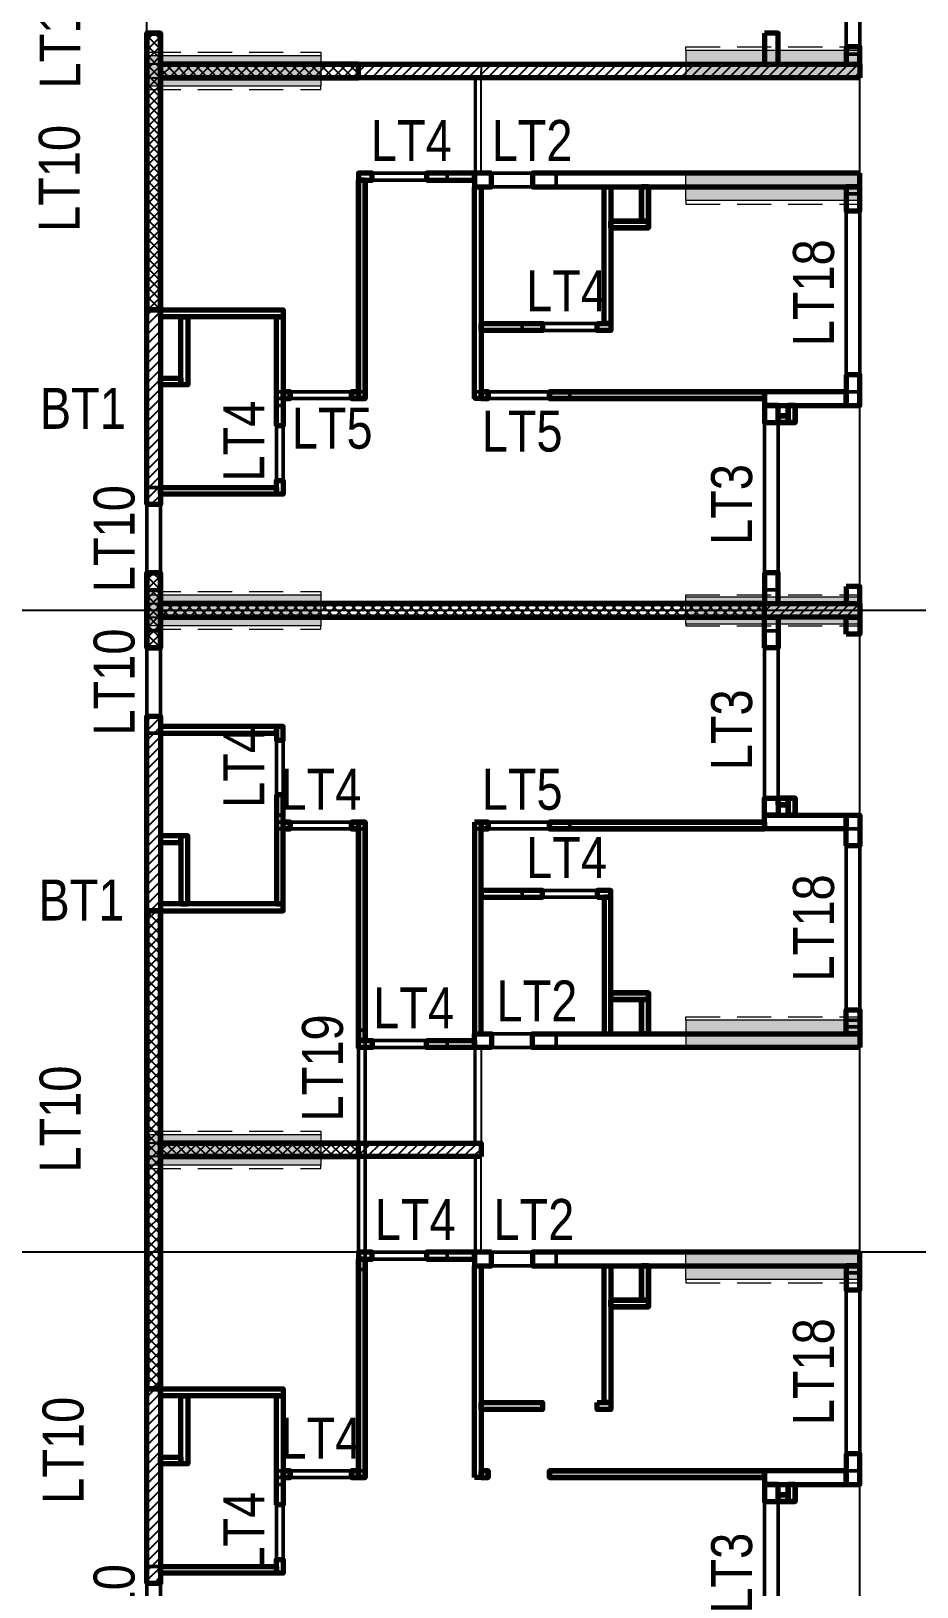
# Model space of a CAD drawing. Header units: millimetres. Extents: x -25197 to 555828, y -17247 to 174153.
# Drawn here: x 403890 to 416872, y 101850 to 124632 of the extents above; entities that cross this region are included whole.
import ezdxf
from ezdxf.enums import TextEntityAlignment as Align

# ---------------------------------------------------------------- set-up
doc = ezdxf.new("R2010")
doc.units = ezdxf.units.MM
doc.header["$LTSCALE"] = 250
doc.linetypes.add('CHG_XX_Cot_Tang 1$0$MB_Luoi truc$0$HTT Hidden 21', pattern=[3, 2, -1])
doc.linetypes.add('CHG_XX_Luoi truc$0$MB_Luoi truc$0$Center101', pattern=[13, 10, -1, 1, -1])
for name, color, linetype, lineweight in [('CHG_XX_Cot_Tang 1$0$NS-Pier', 150, 'Continuous', 9), ('CHG_XX_Cot_Tang 1$0$NS-Pier @ 1 VP1', 150, 'Continuous', 9), ('CHG_XX_Cot_Tang 1$0$NS-Pier @ 1 VP2', 150, 'Continuous', 9), ('CHG_XX_Cot_Tang 1$0$NS-Pier @ 1 VP3', 150, 'Continuous', 9), ('CHG_XX_Cot_Tang 1$0$NS-Pier @ 1 VPModel', 150, 'Continuous', 9), ('CHG_XX_Cot_Tang 1$0$NS-Pier @ 100', 150, 'Continuous', 9), ('CHG_XX_Cot_Tang 1$0$NS-Pier @ 150', 150, 'Continuous', 9), ('CHG_XX_Cot_Tang 1$0$NS-Pier @ 200', 150, 'Continuous', 9), ('CHG_XX_Cot_Tang 1$0$NS-Pier @ 350', 150, 'Continuous', 9), ('CTHEP', 2, 'Continuous', 50), ('mb can ho 2pn_TW A$0$Wall Line', 4, 'Continuous', 70), ('mb_unitmix twa 1-20$0$Wall Line', 4, 'Continuous', 70), ('Net cat Tuong', 4, 'Continuous', 9)]:
    doc.layers.add(name, color=color, linetype=linetype, lineweight=lineweight)
for name, color, linetype in [('CHG_XX_Luoi truc$0$Grid', 34, 'Continuous'), ('CHG_XX_Luoi truc$0$Grid Line', 8, 'CHG_XX_Luoi truc$0$MB_Luoi truc$0$Center101'), ('mb can ho 2pn_TW A$0$Brick Wall', 4, 'Continuous'), ('mb_unitmix twa 1-20$0$Wall Hatch', 134, 'Continuous'), ('TEXT', 21, 'Continuous')]:
    doc.layers.add(name, color=color, linetype=linetype)
doc.styles.add('CHG_XX_Luoi truc$0$MB_Luoi truc$0$Grid A-F$0$VNI-HelveCB', font='VHELVCB_0.TTF')
doc.styles.add('TTP-HelCon', font='VHELVCN_0.TTF')
pattern_1 = [(45, (-1196782.71, 16882.05), (-70.710678, 70.710678), [])]
pattern_2 = [(45, (-1199782.71, 21282.05), (-70.710678, 70.710678), [])]

# ---------------------------------------------------------------- blocks, each defined once
blk = doc.blocks.new('*U2169')
at = {"layer": 'CHG_XX_Luoi truc$0$Grid Line'}
blk.add_line((0, 0), (0, 608), dxfattribs=at)
at = {"layer": 'CHG_XX_Luoi truc$0$Grid', "lineweight": -2, "style": 'CHG_XX_Luoi truc$0$MB_Luoi truc$0$Grid A-F$0$VNI-HelveCB'}
for tag, p in [('GRIDSUB', (0, 617)), ('GRID', (0, -9))]:
    blk.add_attdef(tag, text='', height=5, dxfattribs=at).set_placement(p, align=Align.MIDDLE)
blk = doc.blocks.new('*U2171')
at = {"layer": 'CHG_XX_Luoi truc$0$Grid Line'}
blk.add_line((0, 0), (0, 438), dxfattribs=at)
at = {"layer": 'CHG_XX_Luoi truc$0$Grid', "lineweight": -2, "style": 'CHG_XX_Luoi truc$0$MB_Luoi truc$0$Grid A-F$0$VNI-HelveCB'}
for tag, p in [('GRIDSUB', (0, 447)), ('GRID', (0, -9))]:
    blk.add_attdef(tag, text='', height=5, dxfattribs=at).set_placement(p, align=Align.MIDDLE)
blk = doc.blocks.new('CHG_XX_Luoi truc')
at = {"layer": 'CHG_XX_Luoi truc$0$Grid', "xscale": 300, "yscale": 300, "zscale": 300}
for p in [(12250, -12747), (22700, -12747)]:
    blk.add_blockref('*U2169', p, dxfattribs=at)
at = {"layer": 'CHG_XX_Luoi truc$0$Grid', "xscale": 300.0000000000013, "yscale": 300.0000000000013, "zscale": 300.0000000000013, "rotation": 90}
for p in [(110703, 116150), (110703, 106750)]:
    blk.add_blockref('*U2171', p, dxfattribs=at)
blk = doc.blocks.new('*U2323')
at = {"layer": 'CHG_XX_Cot_Tang 1$0$NS-Pier @ 1 VP1'}
h = blk.add_hatch(color=256, dxfattribs=at)
h.dxf.hatch_style = 1
h.paths.add_polyline_path([(400, 0), (0, 0), (0, -2550), (400, -2550)])
at = {"layer": 'CHG_XX_Cot_Tang 1$0$NS-Pier @ 1 VP2'}
h = blk.add_hatch(color=256, dxfattribs=at)
h.dxf.hatch_style = 1
h.paths.add_polyline_path([(400, 0), (0, 0), (0, -2550), (400, -2550)])
at = {"layer": 'CHG_XX_Cot_Tang 1$0$NS-Pier @ 1 VP3'}
h = blk.add_hatch(color=256, dxfattribs=at)
h.dxf.hatch_style = 1
h.paths.add_polyline_path([(400, 0), (0, 0), (0, -2550), (400, -2550)])
at = {"layer": 'CHG_XX_Cot_Tang 1$0$NS-Pier @ 1 VPModel'}
h = blk.add_hatch(color=256, dxfattribs=at)
h.dxf.hatch_style = 1
h.paths.add_polyline_path([(400, 0), (0, 0), (0, -2550), (400, -2550)])
at = {"layer": 'CHG_XX_Cot_Tang 1$0$NS-Pier @ 100'}
h = blk.add_hatch(color=256, dxfattribs=at)
h.dxf.hatch_style = 1
h.paths.add_polyline_path([(400, 0), (0, 0), (0, -2550), (400, -2550)])
at = {"layer": 'CHG_XX_Cot_Tang 1$0$NS-Pier @ 150'}
h = blk.add_hatch(color=256, dxfattribs=at)
h.dxf.hatch_style = 1
h.paths.add_polyline_path([(400, 0), (0, 0), (0, -2550), (400, -2550)])
at = {"layer": 'CHG_XX_Cot_Tang 1$0$NS-Pier @ 200'}
h = blk.add_hatch(color=256, dxfattribs=at)
h.dxf.hatch_style = 1
h.paths.add_polyline_path([(400, 0), (0, 0), (0, -2550), (400, -2550)])
at = {"layer": 'CHG_XX_Cot_Tang 1$0$NS-Pier @ 350'}
h = blk.add_hatch(color=256, dxfattribs=at)
h.dxf.hatch_style = 1
h.paths.add_polyline_path([(400, 0), (0, 0), (0, -2550), (400, -2550)])
blk = doc.blocks.new('CHG_XX_Cot_Tang 1$0$Block A_C450x2250')
at = {"layer": 'CHG_XX_Cot_Tang 1$0$NS-Pier', "color": 9, "linetype": 'CHG_XX_Cot_Tang 1$0$MB_Luoi truc$0$HTT Hidden 21'}
blk.add_lwpolyline([(0, 0), (-50, 0), (-50, -2550), (0, -2550)], dxfattribs=at)
at = {"layer": 'CHG_XX_Cot_Tang 1$0$NS-Pier'}
blk.add_lwpolyline([(400, -2550), (0, -2550), (0, 0), (400, 0)], close=True, dxfattribs=at)
blk.add_blockref('*U2323', (0, 0), dxfattribs=at)
blk = doc.blocks.new('*U2324')
at = {"layer": 'CHG_XX_Cot_Tang 1$0$NS-Pier @ 1 VP1'}
h = blk.add_hatch(color=256, dxfattribs=at)
h.dxf.hatch_style = 1
h.paths.add_polyline_path([(200, 0), (-200, 0), (-200, -2550), (200, -2550)])
at = {"layer": 'CHG_XX_Cot_Tang 1$0$NS-Pier @ 1 VP2'}
h = blk.add_hatch(color=256, dxfattribs=at)
h.dxf.hatch_style = 1
h.paths.add_polyline_path([(200, 0), (-200, 0), (-200, -2550), (200, -2550)])
at = {"layer": 'CHG_XX_Cot_Tang 1$0$NS-Pier @ 1 VP3'}
h = blk.add_hatch(color=256, dxfattribs=at)
h.dxf.hatch_style = 1
h.paths.add_polyline_path([(200, 0), (-200, 0), (-200, -2550), (200, -2550)])
at = {"layer": 'CHG_XX_Cot_Tang 1$0$NS-Pier @ 1 VPModel'}
h = blk.add_hatch(color=256, dxfattribs=at)
h.dxf.hatch_style = 1
h.paths.add_polyline_path([(200, 0), (-200, 0), (-200, -2550), (200, -2550)])
at = {"layer": 'CHG_XX_Cot_Tang 1$0$NS-Pier @ 100'}
h = blk.add_hatch(color=256, dxfattribs=at)
h.dxf.hatch_style = 1
h.paths.add_polyline_path([(200, 0), (-200, 0), (-200, -2550), (200, -2550)])
at = {"layer": 'CHG_XX_Cot_Tang 1$0$NS-Pier @ 150'}
h = blk.add_hatch(color=256, dxfattribs=at)
h.dxf.hatch_style = 1
h.paths.add_polyline_path([(200, 0), (-200, 0), (-200, -2550), (200, -2550)])
at = {"layer": 'CHG_XX_Cot_Tang 1$0$NS-Pier @ 200'}
h = blk.add_hatch(color=256, dxfattribs=at)
h.dxf.hatch_style = 1
h.paths.add_polyline_path([(200, 0), (-200, 0), (-200, -2550), (200, -2550)])
at = {"layer": 'CHG_XX_Cot_Tang 1$0$NS-Pier @ 350'}
h = blk.add_hatch(color=256, dxfattribs=at)
h.dxf.hatch_style = 1
h.paths.add_polyline_path([(200, 0), (-200, 0), (-200, -2550), (200, -2550)])
blk = doc.blocks.new('CHG_XX_Cot_Tang 1$0$400x2250_cen')
at = {"layer": 'CHG_XX_Cot_Tang 1$0$NS-Pier', "color": 9, "linetype": 'CHG_XX_Cot_Tang 1$0$MB_Luoi truc$0$HTT Hidden 21'}
for points in [[(-200, 0), (-225, 0), (-225, -2550), (-200, -2550)], [(200, 0), (225, 0), (225, -2550), (200, -2550)]]:
    blk.add_lwpolyline(points, dxfattribs=at)
at = {"layer": 'CHG_XX_Cot_Tang 1$0$NS-Pier'}
blk.add_lwpolyline([(200, -2550), (-200, -2550), (-200, 0), (200, 0)], close=True, dxfattribs=at)
blk.add_blockref('*U2324', (0, 0), dxfattribs=at)
blk = doc.blocks.new('*U2326')
at = {"layer": 'CHG_XX_Cot_Tang 1$0$NS-Pier @ 1 VP1'}
h = blk.add_hatch(color=256, dxfattribs=at)
h.dxf.hatch_style = 1
h.paths.add_polyline_path([(225, 0), (-225, 0), (-225, -2550), (225, -2550)])
at = {"layer": 'CHG_XX_Cot_Tang 1$0$NS-Pier @ 1 VP2'}
h = blk.add_hatch(color=256, dxfattribs=at)
h.dxf.hatch_style = 1
h.paths.add_polyline_path([(225, 0), (-225, 0), (-225, -2550), (225, -2550)])
at = {"layer": 'CHG_XX_Cot_Tang 1$0$NS-Pier @ 1 VP3'}
h = blk.add_hatch(color=256, dxfattribs=at)
h.dxf.hatch_style = 1
h.paths.add_polyline_path([(225, 0), (-225, 0), (-225, -2550), (225, -2550)])
at = {"layer": 'CHG_XX_Cot_Tang 1$0$NS-Pier @ 1 VPModel'}
h = blk.add_hatch(color=256, dxfattribs=at)
h.dxf.hatch_style = 1
h.paths.add_polyline_path([(225, 0), (-225, 0), (-225, -2550), (225, -2550)])
at = {"layer": 'CHG_XX_Cot_Tang 1$0$NS-Pier @ 100'}
h = blk.add_hatch(color=256, dxfattribs=at)
h.dxf.hatch_style = 1
h.paths.add_polyline_path([(225, 0), (-225, 0), (-225, -2550), (225, -2550)])
at = {"layer": 'CHG_XX_Cot_Tang 1$0$NS-Pier @ 150'}
h = blk.add_hatch(color=256, dxfattribs=at)
h.dxf.hatch_style = 1
h.paths.add_polyline_path([(225, 0), (-225, 0), (-225, -2550), (225, -2550)])
at = {"layer": 'CHG_XX_Cot_Tang 1$0$NS-Pier @ 200'}
h = blk.add_hatch(color=256, dxfattribs=at)
h.dxf.hatch_style = 1
h.paths.add_polyline_path([(225, 0), (-225, 0), (-225, -2550), (225, -2550)])
at = {"layer": 'CHG_XX_Cot_Tang 1$0$NS-Pier @ 350'}
h = blk.add_hatch(color=256, dxfattribs=at)
h.dxf.hatch_style = 1
h.paths.add_polyline_path([(225, 0), (-225, 0), (-225, -2550), (225, -2550)])
blk = doc.blocks.new('CHG_XX_Cot_Tang 1$0$450x2550_cen')
at = {"layer": 'CHG_XX_Cot_Tang 1$0$NS-Pier', "color": 9, "linetype": 'CHG_XX_Cot_Tang 1$0$MB_Luoi truc$0$HTT Hidden 21'}
for points in [[(-225, 0), (-275, 0), (-275, -2550), (-225, -2550)], [(225, 0), (275, 0), (275, -2550), (225, -2550)]]:
    blk.add_lwpolyline(points, dxfattribs=at)
at = {"layer": 'CHG_XX_Cot_Tang 1$0$NS-Pier'}
blk.add_lwpolyline([(225, -2550), (-225, -2550), (-225, 0), (225, 0)], close=True, dxfattribs=at)
blk.add_blockref('*U2326', (0, 0), dxfattribs=at)
blk = doc.blocks.new('CHG_XX_Cot_Tang 1')
at = {"layer": 'CHG_XX_Cot_Tang 1$0$NS-Pier'}
blk.add_blockref('CHG_XX_Luoi truc', (0, 0), dxfattribs=at)
at = {"layer": 'CHG_XX_Cot_Tang 1$0$NS-Pier', "xscale": -1, "rotation": 90}
for p in [(20150, 124350), (20150, 124350), (20150, 110150)]:
    blk.add_blockref('CHG_XX_Cot_Tang 1$0$Block A_C450x2250', p, dxfattribs=at)
at = {"layer": 'CHG_XX_Cot_Tang 1$0$NS-Pier'}
for name, p, rotation in [('CHG_XX_Cot_Tang 1$0$450x2550_cen', (12250, 124050), 90), ('CHG_XX_Cot_Tang 1$0$Block A_C450x2250', (20150, 122150), 90.00000000000001), ('CHG_XX_Cot_Tang 1$0$450x2550_cen', (12250, 116150), 90), ('CHG_XX_Cot_Tang 1$0$450x2550_cen', (12250, 108250), 90), ('CHG_XX_Cot_Tang 1$0$Block A_C450x2250', (20150, 106350), 90.00000000000001)]:
    blk.add_blockref(name, p, dxfattribs=dict(at, rotation=rotation))
at = {"layer": 'CHG_XX_Cot_Tang 1$0$NS-Pier', "color": 8, "linetype": 'CHG_XX_Cot_Tang 1$0$MB_Luoi truc$0$HTT Hidden 21', "rotation": 90}
blk.add_blockref('CHG_XX_Cot_Tang 1$0$400x2250_cen', (20148.8, 116150), dxfattribs=at)
blk = doc.blocks.new('*U1564')
at = {"layer": 'mb can ho 2pn_TW A$0$Wall Line'}
blk.add_lwpolyline([(-1200, 0), (0, 0), (0, 200), (-1200, 200)], close=True, dxfattribs=at)
blk = doc.blocks.new('*U1571')
at = {"layer": 'mb can ho 2pn_TW A$0$Wall Line'}
blk.add_lwpolyline([(-3150, 0), (0, 0), (0, 100), (-3150, 100)], close=True, dxfattribs=at)
blk = doc.blocks.new('*U1565')
at = {"layer": 'mb can ho 2pn_TW A$0$Wall Line'}
blk.add_lwpolyline([(0, -450), (0, 0), (-200, 0), (-200, -450)], close=True, dxfattribs=at)
blk = doc.blocks.new('*U1569')
at = {"layer": 'mb can ho 2pn_TW A$0$Wall Line'}
blk.add_lwpolyline([(-4800, 0), (0, 0), (0, 200), (-4800, 200)], close=True, dxfattribs=at)
blk = doc.blocks.new('*U1572')
at = {"layer": 'mb can ho 2pn_TW A$0$Wall Line'}
blk.add_lwpolyline([(700, 0), (0, 0), (0, -100), (700, -100)], close=True, dxfattribs=at)
blk = doc.blocks.new('*U1531')
at = {"color": 9}
blk.add_lwpolyline([(0, 50), (1400, 50), (1400, -50), (0, -50)], close=True, dxfattribs=at)
blk.add_lwpolyline([(0, 50), (1400, 50), (1400, -30), (0, -30)], close=True)
blk = doc.blocks.new('*U1562')
at = {"layer": 'mb can ho 2pn_TW A$0$Wall Line'}
blk.add_lwpolyline([(100, 0), (0, 0), (0, -100), (100, -100)], close=True, dxfattribs=at)
blk = doc.blocks.new('*U1981')
at = {"layer": 'mb can ho 2pn_TW A$0$Wall Line'}
blk.add_lwpolyline([(0, 3200), (0, 0), (100, 0), (100, 3200)], close=True, dxfattribs=at)
blk = doc.blocks.new('*U1573')
at = {"layer": 'mb can ho 2pn_TW A$0$Wall Line'}
blk.add_lwpolyline([(200, 0), (0, 0), (0, -100), (200, -100)], close=True, dxfattribs=at)
blk = doc.blocks.new('*U1983')
at = {"layer": 'mb can ho 2pn_TW A$0$Wall Line'}
blk.add_lwpolyline([(100, 0), (0, 0), (0, -100), (100, -100)], close=True, dxfattribs=at)
blk = doc.blocks.new('*U1568')
at = {"layer": 'mb can ho 2pn_TW A$0$Wall Line'}
blk.add_lwpolyline([(-250, 0), (0, 0), (0, 200), (-250, 200)], close=True, dxfattribs=at)
blk = doc.blocks.new('*U1570')
at = {"layer": 'mb can ho 2pn_TW A$0$Wall Line'}
blk.add_lwpolyline([(0, -350), (0, 0), (-200, 0), (-200, -350)], close=True, dxfattribs=at)
blk = doc.blocks.new('*U1559')
at = {"layer": 'mb can ho 2pn_TW A$0$Wall Line'}
blk.add_lwpolyline([(0, -250), (0, 0), (-200, 0), (-200, -250)], close=True, dxfattribs=at)
blk = doc.blocks.new('*U1563')
at = {"layer": 'mb can ho 2pn_TW A$0$Wall Line'}
blk.add_lwpolyline([(-1800, 0), (0, 0), (0, 100), (-1800, 100)], close=True, dxfattribs=at)
blk = doc.blocks.new('*U1980')
at = {"layer": 'mb can ho 2pn_TW A$0$Wall Line'}
blk.add_lwpolyline([(0, 1000), (0, 0), (100, 0), (100, 1000)], close=True, dxfattribs=at)
blk = doc.blocks.new('*U1560')
at = {"layer": 'mb can ho 2pn_TW A$0$Wall Line'}
blk.add_lwpolyline([(0, 1600), (0, 0), (100, 0), (100, 1600)], close=True, dxfattribs=at)
blk = doc.blocks.new('*U1561')
at = {"layer": 'mb can ho 2pn_TW A$0$Wall Line'}
blk.add_lwpolyline([(300, 0), (0, 0), (0, -100), (300, -100)], close=True, dxfattribs=at)
blk = doc.blocks.new('*U1567')
at = {"layer": 'mb can ho 2pn_TW A$0$Wall Line'}
blk.add_lwpolyline([(0, 200), (0, 0), (100, 0), (100, 200)], close=True, dxfattribs=at)
blk = doc.blocks.new('*U1566')
at = {"layer": 'mb can ho 2pn_TW A$0$Wall Line'}
blk.add_lwpolyline([(1700, 0), (0, 0), (0, -100), (1700, -100)], close=True, dxfattribs=at)
blk = doc.blocks.new('*U1982')
at = {"layer": 'mb can ho 2pn_TW A$0$Wall Line'}
blk.add_lwpolyline([(0, 3100), (0, 0), (100, 0), (100, 3100)], close=True, dxfattribs=at)
blk = doc.blocks.new('*U1575')
at = {"layer": 'mb can ho 2pn_TW A$0$Wall Line'}
blk.add_lwpolyline([(0, -2000), (0, 0), (-100, 0), (-100, -2000)], close=True, dxfattribs=at)
blk = doc.blocks.new('*U1574')
at = {"layer": 'mb can ho 2pn_TW A$0$Wall Line'}
blk.add_lwpolyline([(900, 0), (0, 0), (0, -100), (900, -100)], close=True, dxfattribs=at)
blk = doc.blocks.new('*U1576')
at = {"layer": 'mb can ho 2pn_TW A$0$Wall Line'}
blk.add_lwpolyline([(-150, 0), (0, 0), (0, 100), (-150, 100)], close=True, dxfattribs=at)
blk = doc.blocks.new('*U1577')
at = {"layer": 'mb can ho 2pn_TW A$0$Wall Line'}
blk.add_lwpolyline([(0, 250), (0, 0), (100, 0), (100, 250)], close=True, dxfattribs=at)
blk = doc.blocks.new('*U1578')
at = {"layer": 'mb can ho 2pn_TW A$0$Wall Line'}
blk.add_lwpolyline([(0, -250), (0, 0), (-100, 0), (-100, -250)], close=True, dxfattribs=at)
blk = doc.blocks.new('*U1579')
at = {"layer": 'mb can ho 2pn_TW A$0$Wall Line'}
blk.add_lwpolyline([(550, 0), (0, 0), (0, -100), (550, -100)], close=True, dxfattribs=at)
blk = doc.blocks.new('*U1580')
at = {"layer": 'mb can ho 2pn_TW A$0$Wall Line'}
blk.add_lwpolyline([(0, -500), (0, 0), (-100, 0), (-100, -500)], close=True, dxfattribs=at)

msp = doc.modelspace()

# ---------------------------------------------------------------- hatches: boundary and pattern name
at = {"layer": 'mb_unitmix twa 1-20$0$Wall Hatch'}
h = msp.add_hatch(dxfattribs=at)
h.set_pattern_fill('LINE10', color=256, scale=100, angle=45, style=0, pattern_type=2)
h.set_pattern_definition([(45, (-1197982.71, 16882.05), (-70.710678, 70.710678), [])])
h.paths.add_polyline_path([(405586.05606, 120550), (405586.05606, 124600), (405786.05606, 124600), (405786.05606, 120550)])
h = msp.add_hatch(dxfattribs=at)
h.set_pattern_fill('LINE10', color=256, scale=100, angle=135, style=0, pattern_type=2)
h.set_pattern_definition([(135, (405636.06, 120700), (-70.7107, -70.7107), [])])
h.paths.add_polyline_path([(405786.05606, 120550), (405786.05606, 124600), (405586.05606, 124600), (405586.05606, 120550)])
h = msp.add_hatch(dxfattribs=at)
h.set_pattern_fill('LINE10', color=256, scale=100, angle=45, style=0, pattern_type=2)
h.set_pattern_definition(pattern_2)
h.paths.add_polyline_path([(416036.05636, 123950.00001), (405786.05636, 123950.00001), (405786.05636, 124150.00001), (416036.05636, 124150.00001)])
h = msp.add_hatch(dxfattribs=at)
h.set_pattern_fill('LINE10', color=256, scale=100, angle=-45, style=0, pattern_type=2)
h.set_pattern_definition([(315, (402986.06, 129850), (70.7107, 70.7107), [])])
h.paths.add_polyline_path([(408686.05636, 124150.00001), (405786.05636, 124150.00001), (405786.05636, 123950.00001), (408686.05636, 123950.00001)])
h = msp.add_hatch(dxfattribs=at)
h.set_pattern_fill('LINE10', color=256, scale=100, angle=45, style=0, pattern_type=2)
h.set_pattern_definition(pattern_1)
h.paths.add_polyline_path([(405586.05606, 117700), (405586.05606, 120550), (405786.05606, 120550), (405786.05606, 117700)])
h = msp.add_hatch(dxfattribs=at)
h.set_pattern_fill('LINE10', color=256, scale=100, angle=135, style=0, pattern_type=2)
h.set_pattern_definition([(135, (405636.06, 115750), (-70.711, -70.711), [])])
h.paths.add_polyline_path([(405786.05605, 115600), (405786.05605, 116700), (405586.05605, 116700), (405586.05605, 115600)])
h = msp.add_hatch(dxfattribs=at)
h.set_pattern_fill('LINE10', color=256, scale=100, angle=45, style=0, pattern_type=2)
h.set_pattern_definition([(45, (-1195032.71, 16882.05), (-70.710678, 70.710678), [])])
h.paths.add_polyline_path([(405586.05606, 115600), (405586.05606, 116700), (405786.05606, 116700), (405786.05606, 115600)])
h = msp.add_hatch(dxfattribs=at)
h.set_pattern_fill('LINE10', color=256, scale=100, angle=45, style=0, pattern_type=2)
h.set_pattern_definition(pattern_2)
h.paths.add_polyline_path([(416036.05636, 116050.00001), (405786.05636, 116050.00001), (405786.05636, 116250.00001), (416036.05636, 116250.00001)])
h = msp.add_hatch(dxfattribs=at)
h.set_pattern_fill('LINE10', color=256, scale=100, angle=-45, style=0, pattern_type=2)
h.set_pattern_definition([(315, (408936.06, 121950), (70.7107, 70.7107), [])])
h.paths.add_polyline_path([(414636.05636, 116250.00001), (405786.05636, 116250.00001), (405786.05636, 116050.00001), (414636.05636, 116050.00001)])
h = msp.add_hatch(dxfattribs=at)
h.set_pattern_fill('LINE10', color=256, scale=100, angle=45, style=0, pattern_type=2)
h.set_pattern_definition(pattern_1)
h.paths.add_polyline_path([(405586.05636, 111750.00001), (405586.05636, 114600.00001), (405786.05636, 114600.00001), (405786.05636, 111750.00001)])
h = msp.add_hatch(dxfattribs=at)
h.set_pattern_fill('LINE10', color=256, scale=100, angle=45, style=0, pattern_type=2)
h.set_pattern_definition([(45, (-1200932.71, 16882.05), (-70.710678, 70.710678), [])])
h.paths.add_polyline_path([(405586.05636, 104750.00001), (405586.05636, 111750.00001), (405786.05636, 111750.00001), (405786.05636, 104750.00001)])
h = msp.add_hatch(dxfattribs=at)
h.set_pattern_fill('LINE10', color=256, scale=100, angle=135, style=0, pattern_type=2)
h.set_pattern_definition([(135, (405636.06, 104900), (-70.7107, -70.7107), [])])
h.paths.add_polyline_path([(405786.05636, 104750.00001), (405786.05636, 111750.00001), (405586.05636, 111750.00001), (405586.05636, 104750.00001)])
h = msp.add_hatch(dxfattribs=at)
h.set_pattern_fill('LINE10', color=256, scale=100, angle=45, style=0, pattern_type=2)
h.set_pattern_definition([(45, (-1199782.71, 15732.05), (-70.710678, 70.710678), [])])
h.paths.add_polyline_path([(410486.05636, 108150.00001), (405786.05636, 108150.00001), (405786.05636, 108350.00001), (410486.05636, 108350.00001)])
h = msp.add_hatch(dxfattribs=at)
h.set_pattern_fill('LINE10', color=256, scale=100, angle=-45, style=0, pattern_type=2)
h.set_pattern_definition([(315, (402986.06, 114050), (70.7107, 70.7107), [])])
h.paths.add_polyline_path([(408686.05636, 108350.00001), (405786.05636, 108350.00001), (405786.05636, 108150.00001), (408686.05636, 108150.00001)])
h = msp.add_hatch(dxfattribs=at)
h.set_pattern_fill('LINE10', color=256, scale=100, angle=45, style=0, pattern_type=2)
h.set_pattern_definition(pattern_1)
h.paths.add_polyline_path([(405586.05636, 101900.00001), (405586.05636, 104750.00001), (405786.05636, 104750.00001), (405786.05636, 101900.00001)])

# ---------------------------------------------------------------- linework, layer by layer
at = {"layer": 'CTHEP', "elevation": 0.02472}
for points in [[(415836.18185, 127192.81933), (416036.18185, 127192.81933), (416036.18185, 124292.81933), (415836.18185, 124292.81933)], [(415836.18183, 122250), (416036.18183, 122250), (416036.18183, 119350), (415836.18183, 119350)], [(415836.18185, 106450.00001), (416036.18185, 106450.00001), (416036.18185, 103550.00001), (415836.18185, 103550.00001)]]:
    msp.add_lwpolyline(points, close=True, dxfattribs=at)
at = {"layer": 'CTHEP'}
for points in [[(408686.18185, 122550), (409986.18183, 122550), (409986.18183, 122450), (408686.18185, 122450)], [(410386.18185, 122550), (411586.18187, 122550), (411586.18187, 122350), (410386.18185, 122350)], [(410636.18185, 122350), (411236.18185, 122350), (411236.18185, 122550), (410636.18185, 122550)], [(411086.18187, 120349.99784), (412386.18185, 120349.99784), (412386.18185, 120249.99784), (411086.18187, 120249.99784)], [(407486.18185, 119350), (408786.18185, 119350), (408786.18185, 119250), (407486.18185, 119250)], [(410386.18185, 119350), (411786.18183, 119350), (411786.18183, 119250), (410386.18185, 119250)], [(407586.18185, 117850), (407486.18185, 117850), (407486.18185, 119150), (407586.18185, 119150)], [(414836.18185, 116450), (414636.18185, 116450), (414636.18185, 119150), (414836.18185, 119150)], [(405586.18185, 117950), (405786.18185, 117950), (405786.18185, 116450), (405586.18185, 116450)], [(405586.18185, 115850.00001), (405786.18185, 115850.00001), (405786.18185, 114350.00001), (405586.18185, 114350.00001)], [(414636.18185, 113150.00001), (414836.18185, 113150.00001), (414836.18185, 115850.00001), (414636.18185, 115850.00001)], [(407586.18185, 114450.00001), (407486.18185, 114450.00001), (407486.18185, 113150.00001), (407586.18185, 113150.00001)], [(407486.18185, 113050.00001), (408786.18185, 113050.00001), (408786.18185, 112950.00001), (407486.18185, 112950.00001)], [(410386.18185, 113050.00001), (411786.18183, 113050.00001), (411786.18183, 112950.00001), (410386.18185, 112950.00001)], [(415836.18185, 112950.00001), (416036.18185, 112950.00001), (416036.18185, 110050.00001), (415836.18185, 110050.00001)], [(416036.18185, 112700.00001), (415836.18185, 112700.00001), (415836.18185, 110150), (416036.18185, 110150)], [(411086.18187, 112049.99785), (412386.18185, 112049.99785), (412386.18185, 111949.99785), (411086.18187, 111949.99785)], [(408686.18185, 110000.00001), (408786.18185, 110000.00001), (408786.18185, 106500), (408686.18185, 106500)], [(408686.18185, 109850), (409986.18183, 109850), (409986.18183, 109750), (408686.18185, 109750)], [(410386.18185, 109950.00001), (411586.18187, 109950.00001), (411586.18187, 109750.00001), (410386.18185, 109750.00001)], [(408686.18185, 106750.00001), (409986.18183, 106750.00001), (409986.18183, 106650.00001), (408686.18185, 106650.00001)], [(410386.18185, 106750), (411586.18187, 106750), (411586.18187, 106550), (410386.18185, 106550)], [(407486.18185, 103550.00001), (408786.18185, 103550.00001), (408786.18185, 103450.00001), (407486.18185, 103450.00001)], [(407486.18185, 103350.00001), (407586.18185, 103350.00001), (407586.18185, 102050.00001), (407486.18185, 102050.00001)], [(414636.18185, 103350.00001), (414836.18185, 103350.00001), (414836.18185, 100650), (414636.18185, 100650)], [(405586.18215, 102150.00001), (405786.18215, 102150.00001), (405786.18215, 100650.00001), (405586.18215, 100650.00001)]]:
    msp.add_lwpolyline(points, close=True, dxfattribs=at)
at = {"layer": 'mb can ho 2pn_TW A$0$Brick Wall'}
for p, q in [((405586.05606, 124600), (405686.05606, 124600)), ((405586.05606, 124600), (405586.05606, 123950)), ((405786.05606, 124600), (405686.05606, 124600)), ((405786.05606, 124600), (405786.05606, 124150)), ((410486.05606, 124150), (405586.05606, 124150)), ((405586.05606, 124150), (405586.05606, 117700)), ((405586.05606, 123950), (416036.05606, 123950)), ((405786.05606, 124150), (416036.05606, 124150)), ((410486.05606, 123950), (405786.05606, 123950)), ((405786.05606, 123950), (405786.05606, 117700)), ((410486.05606, 124150), (410486.05606, 124050)), ((410486.05606, 123950), (410486.05606, 124050)), ((416036.05606, 124150), (416036.05606, 124050)), ((416036.05606, 123950), (416036.05606, 124050)), ((405586.05606, 117700), (405686.05606, 117700)), ((405786.05606, 117700), (405686.05606, 117700)), ((405586.05606, 116700), (405686.05606, 116700)), ((405586.05606, 116700), (405586.05606, 116050)), ((405786.05606, 116700), (405686.05606, 116700)), ((405786.05606, 116700), (405786.05606, 116250)), ((405586.05606, 115600.00001), (405586.05606, 116250.00001)), ((405586.05606, 116250.00001), (416036.05606, 116250.00001)), ((405786.05606, 116250), (416036.05606, 116250)), ((416036.05606, 116250.00001), (416036.05606, 116150.00001)), ((416036.05606, 116250), (416036.05606, 116150)), ((405586.05606, 116050), (416036.05606, 116050)), ((405786.05606, 115600.00001), (405786.05606, 116050.00001)), ((405786.05606, 116050.00001), (416036.05606, 116050.00001)), ((416036.05606, 116050.00001), (416036.05606, 116150.00001)), ((416036.05606, 116050), (416036.05606, 116150)), ((405586.05606, 115600.00001), (405686.05606, 115600.00001)), ((405786.05606, 115600.00001), (405686.05606, 115600.00001)), ((405586.05606, 108150.00001), (405586.05606, 114600.00001)), ((405586.05606, 114600.00001), (405686.05606, 114600.00001)), ((405786.05606, 114600.00001), (405686.05606, 114600.00001)), ((405786.05606, 108350.00001), (405786.05606, 114600.00001)), ((410486.05606, 108350.00001), (405586.05606, 108350.00001)), ((405586.05606, 108350.00001), (405586.05606, 101900.00001)), ((410486.05606, 108350.00001), (405786.05606, 108350.00001)), ((410486.05606, 108350.00001), (410486.05606, 108250.00001)), ((410486.05606, 108350.00001), (410486.05606, 108250.00001)), ((410486.05606, 108150.00001), (410486.05606, 108250.00001)), ((410486.05606, 108150.00001), (410486.05606, 108250.00001)), ((410486.05606, 108150.00001), (405586.05606, 108150.00001)), ((410486.05606, 108150.00001), (405786.05606, 108150.00001)), ((405786.05606, 108150.00001), (405786.05606, 101900.00001)), ((405586.05606, 101900.00001), (405686.05606, 101900.00001)), ((405786.05606, 101900.00001), (405686.05606, 101900.00001))]:
    msp.add_line(p, q, dxfattribs=at)
at = {"layer": 'mb_unitmix twa 1-20$0$Wall Line'}
for points in [[(405586.05606, 120550), (405586.05606, 124600), (405786.05606, 124600), (405786.05606, 120550)], [(405786.05606, 120550), (405786.05606, 124600), (405586.05606, 124600), (405586.05606, 120550)], [(416036.05636, 123950.00001), (405786.05636, 123950.00001), (405786.05636, 124150.00001), (416036.05636, 124150.00001)], [(408686.05636, 124150.00001), (405786.05636, 124150.00001), (405786.05636, 123950.00001), (408686.05636, 123950.00001)], [(405586.05606, 117700), (405586.05606, 120550), (405786.05606, 120550), (405786.05606, 117700)], [(405786.05605, 115600), (405786.05605, 116700), (405586.05605, 116700), (405586.05605, 115600)], [(405586.05606, 115600), (405586.05606, 116700), (405786.05606, 116700), (405786.05606, 115600)], [(416036.05636, 116050.00001), (405786.05636, 116050.00001), (405786.05636, 116250.00001), (416036.05636, 116250.00001)], [(414636.05636, 116250.00001), (405786.05636, 116250.00001), (405786.05636, 116050.00001), (414636.05636, 116050.00001)], [(405586.05636, 111750.00001), (405586.05636, 114600.00001), (405786.05636, 114600.00001), (405786.05636, 111750.00001)], [(405586.05636, 104750.00001), (405586.05636, 111750.00001), (405786.05636, 111750.00001), (405786.05636, 104750.00001)], [(405786.05636, 104750.00001), (405786.05636, 111750.00001), (405586.05636, 111750.00001), (405586.05636, 104750.00001)], [(410486.05636, 108150.00001), (405786.05636, 108150.00001), (405786.05636, 108350.00001), (410486.05636, 108350.00001)], [(408686.05636, 108350.00001), (405786.05636, 108350.00001), (405786.05636, 108150.00001), (408686.05636, 108150.00001)], [(405586.05636, 101900.00001), (405586.05636, 104750.00001), (405786.05636, 104750.00001), (405786.05636, 101900.00001)]]:
    msp.add_lwpolyline(points, close=True, dxfattribs=at)

# ---------------------------------------------------------------- block references
at = {"layer": 'mb can ho 2pn_TW A$0$Brick Wall'}
for name, p, rotation in [('*U1565', (414636.05606, 124150), 179.9999999999999), ('*U1559', (415836.05606, 124150), 179.9999999999999), ('*U1573', (408886.05606, 122450), 179.9999999999999), ('*U1981', (408786.05606, 122450), 180), ('*U1572', (410386.05606, 122450), 179.9999999999999), ('*U1568', (410386.05606, 122550), 179.9999999999999), ('*U1569', (411236.05606, 122550), 179.9999999999999), ('*U1570', (415836.05606, 122000), 179.9999999999999), ('*U1565', (415836.05606, 119150), 179.9999999999999), ('*U1562', (407686.05606, 119250), 179.9999999999999), ('*U1562', (408686.05606, 119250), 179.9999999999999), ('*U1983', (410586.05606, 119250), 179.9999999999999), ('*U1571', (411486.05606, 119350), 179.9999999999999), ('*U1564', (414636.05606, 119350), 179.9999999999999), ('*U1559', (414636.05606, 118900), 179.9999999999999), ('*U1576', (414836.05606, 119000), 179.9999999999999), ('*U1577', (415086.05605, 119150), 179.9999999999999), ('*U1565', (414636.05606, 116250), 179.9999999999999), ('*U1559', (415836.05606, 116250), 179.9999999999999), ('*U1566', (407486.05606, 114350.00001), 180), ('*U1576', (414836.05606, 113400.00001), 180), ('*U1578', (414986.05605, 113150.00001), 180), ('*U1562', (407686.05606, 112950.00001), 180), ('*U1562', (408686.05606, 112950.00001), 180), ('*U1562', (410586.05606, 112950.00001), 180), ('*U1571', (411486.05606, 113050.00001), 180), ('*U1561', (406086.05606, 112750.00001), 180), ('*U1574', (411386.05606, 111950.00001), 180), ('*U1573', (412386.05606, 111950.00001), 180), ('*U1563', (405786.05606, 111850.00001), 180), ('*U1531', (410436.05605, 109750.00001), 270), ('*U1573', (408886.05606, 106650.00001), 179.9999999999999), ('*U1981', (408786.05606, 106650.00001), 180), ('*U1572', (410386.05606, 106650.00001), 179.9999999999999), ('*U1568', (410386.05606, 106750.00001), 179.9999999999999), ('*U1569', (411236.05606, 106750.00001), 179.9999999999999), ('*U1570', (415836.05606, 106200.00001), 179.9999999999999), ('*U1565', (415836.05606, 103350.00001), 179.9999999999999), ('*U1562', (407686.05606, 103450.00001), 179.9999999999999), ('*U1562', (408686.05606, 103450.00001), 179.9999999999999), ('*U1983', (410586.05606, 103450.00001), 179.9999999999999), ('*U1571', (411486.05606, 103550.00001), 179.9999999999999), ('*U1564', (414636.05606, 103550.00001), 179.9999999999999), ('*U1559', (414636.05606, 103100.00001), 179.9999999999999), ('*U1577', (415086.05605, 103350.00001), 179.9999999999999), ('*U1576', (414836.05606, 103200.00001), 179.9999999999999)]:
    msp.add_blockref(name, p, dxfattribs=dict(at, rotation=rotation))
at = {"layer": 'mb can ho 2pn_TW A$0$Brick Wall', "xscale": -1}
for name, p, rotation in [('*U1531', (410436.05605, 122550), 270), ('*U1981', (408686.05606, 122450), 180), ('*U1982', (410386.05606, 122350), 180), ('*U1575', (412386.05606, 120350), 180), ('*U1980', (406086.05606, 120450), 180), ('*U1560', (407486.05606, 120450), 180), ('*U1567', (407486.05606, 118050), 180), ('*U1531', (410436.05605, 106750.00001), 270), ('*U1981', (408686.05606, 106650.00001), 180), ('*U1982', (410386.05606, 106550.00001), 180), ('*U1575', (412386.05606, 104550.00001), 180), ('*U1980', (406086.05606, 104650.00001), 180), ('*U1560', (407486.05606, 104650.00001), 180), ('*U1567', (407486.05606, 102250.00001), 180)]:
    msp.add_blockref(name, p, dxfattribs=dict(at, rotation=rotation))
for name, p in [('*U1563', (405786.05606, 120450)), ('*U1574', (411386.05606, 120350)), ('*U1573', (412386.05606, 120350)), ('*U1561', (406086.05606, 119550)), ('*U1562', (407686.05606, 119350)), ('*U1562', (408686.05606, 119350)), ('*U1562', (410586.05606, 119350)), ('*U1571', (411486.05606, 119250)), ('*U1576', (414836.05606, 118900)), ('*U1578', (414986.05605, 119150)), ('*U1566', (407486.05606, 117950)), ('*U1565', (414636.05606, 116050.00001)), ('*U1559', (415836.05606, 116050.00001)), ('*U1559', (414636.05606, 113400.00001)), ('*U1576', (414836.05606, 113300.00001)), ('*U1577', (415086.05605, 113150.00001)), ('*U1562', (407686.05606, 113050.00001)), ('*U1562', (408686.05606, 113050.00001)), ('*U1981', (408786.05606, 109850.00001)), ('*U1983', (410586.05606, 113050.00001)), ('*U1571', (411486.05606, 112950.00001)), ('*U1564', (414636.05606, 112950.00001)), ('*U1565', (415836.05606, 113150.00001)), ('*U1570', (415836.05606, 110300.00001)), ('*U1573', (408886.05606, 109850.00001)), ('*U1572', (410386.05606, 109850.00001)), ('*U1568', (410386.05606, 109750.00001)), ('*U1569', (411236.05606, 109750.00001)), ('*U1563', (405786.05606, 104650.00001)), ('*U1574', (411386.05606, 104550.00001)), ('*U1573', (412386.05606, 104550.00001)), ('*U1561', (406086.05606, 103750.00001)), ('*U1562', (407686.05606, 103550.00001)), ('*U1562', (408686.05606, 103550.00001)), ('*U1562', (410586.05606, 103550.00001)), ('*U1571', (411486.05606, 103450.00001)), ('*U1578', (414986.05605, 103350.00001)), ('*U1576', (414836.05606, 103100.00001)), ('*U1566', (407486.05606, 102150.00001))]:
    msp.add_blockref(name, p, dxfattribs=at)
at = {"layer": 'mb can ho 2pn_TW A$0$Brick Wall'}
for name, p in [('*U1567', (407486.05606, 114250.00001)), ('*U1560', (407486.05606, 111850.00001)), ('*U1981', (408686.05606, 109850.00001)), ('*U1982', (410386.05606, 109950.00001)), ('*U1980', (406086.05606, 111850.00001)), ('*U1575', (412386.05606, 111950.00001))]:
    msp.add_blockref(name, p, dxfattribs=at)
at = {"layer": 'mb can ho 2pn_TW A$0$Wall Line', "rotation": 179.9999999999999}
for p in [(412836.05606, 121850), (412836.05606, 106050.00001)]:
    msp.add_blockref('*U1580', p, dxfattribs=at)
at = {"layer": 'mb can ho 2pn_TW A$0$Wall Line', "xscale": -1, "rotation": 180}
for name, p in [('*U1580', (412936.05606, 121850)), ('*U1579', (412386.05606, 121750)), ('*U1579', (412386.05606, 110450.00001)), ('*U1580', (412936.05606, 106050.00001)), ('*U1579', (412386.05606, 105950.00001))]:
    msp.add_blockref(name, p, dxfattribs=at)
at = {"layer": 'mb can ho 2pn_TW A$0$Wall Line'}
for name, p in [('*U1579', (412386.05606, 121850)), ('*U1579', (412386.05606, 110550.00001)), ('*U1580', (412936.05606, 110450.00001)), ('*U1579', (412386.05606, 106050.00001))]:
    msp.add_blockref(name, p, dxfattribs=at)
at = {"layer": 'mb can ho 2pn_TW A$0$Wall Line', "xscale": -1}
msp.add_blockref('*U1580', (412836.05606, 110450.00001), dxfattribs=at)
at = {"layer": 'Net cat Tuong'}
for name in ['CHG_XX_Luoi truc', 'CHG_XX_Cot_Tang 1', 'CHG_XX_Cot_Tang 1']:
    msp.add_blockref(name, (393336.05606, 0), dxfattribs=at)

# ---------------------------------------------------------------- texts
at = {"layer": 'TEXT', "style": 'TTP-HelCon'}
for s, p in [('LT10', (404793.65409, 124575.00001)), ('LT10', (404782.79887, 122475.00001)), ('LT18', (415836.18183, 120800, -0.02472)), ('LT4', (407486.18185, 118627.61983)), ('LT3', (414636.18185, 117700, -0.02472)), ('LT10', (405586.18185, 117200)), ('LT10', (405586.18185, 115100.00001)), ('LT3', (414636.18185, 114400.00001, -0.02472)), ('LT4', (407486.18185, 113850.00001)), ('LT18', (415836.18185, 111500.00001, -0.04943)), ('LT19', (408640.18859, 109449.68867)), ('LT10', (404795.55311, 108700.00001)), ('LT18', (415836.18185, 105000.00001, -0.02472)), ('LT10', (404838.21672, 103850.00001)), ('LT4', (407486.18185, 102650.00001)), ('LT3', (414636.18185, 102049.99998)), ('LT10', (405586.18215, 101400.00001))]:
    msp.add_text(s, height=600, rotation=90, dxfattribs=at).set_placement(p, align=Align.BOTTOM_CENTER)
for s, p in [('LT4', (409462.63889, 122550)), ('LT2', (411232.16795, 122550)), ('LT4', (411736.18186, 120349.99784)), ('BT1', (404648.11295, 118628.09372)), ('LT5', (408302.69622, 118338.19039)), ('LT5', (411086.18183, 118295.19134)), ('LT4', (408136.18185, 113050.00001)), ('LT5', (411086.18183, 113050.00001)), ('LT4', (411736.18186, 112049.99785)), ('BT1', (404627.65223, 111428.09372)), ('LT2', (411303.14039, 109950.00001)), ('LT4', (409495.86622, 109850.00001)), ('LT2', (411258.5826, 106750)), ('LT4', (409518.94517, 106750.00001)), ('LT4', (408136.18185, 103550.00001))]:
    msp.add_text(s, height=600, dxfattribs=at).set_placement(p, align=Align.BOTTOM_CENTER)

doc.saveas('drawing.dxf')
